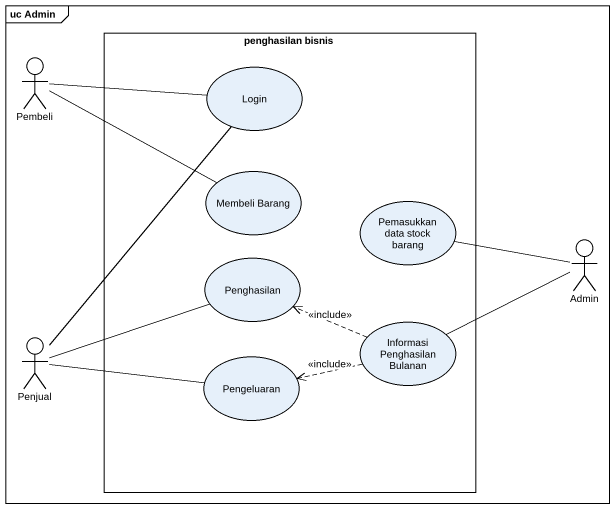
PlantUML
@startuml
mainframe uc Admin
rectangle "penghasilan bisnis" as penghasilan_bisnis {
  usecase Login
  usecase "Membeli Barang" as Membeli_Barang
  usecase "Pemasukkan data stock barang" as Pemasukkan_data_stock_barang
  usecase Penghasilan
  usecase "Informasi Penghasilan Bulanan" as Informasi_Penghasilan
  usecase Pengeluaran
}
actor Pembeli
actor Admin
actor Penjual
Pembeli -right- Login
Pembeli -right- Membeli_Barang
Pemasukkan_data_stock_barang -right- Admin
Admin -left- Informasi_Penghasilan
Informasi_Penghasilan .left.> Penghasilan : <<include>>
Informasi_Penghasilan .left.> Pengeluaran : <<include>>
Penjual -up- Login
Penjual -right- Penghasilan
Penjual -right- Pengeluaran
@enduml
